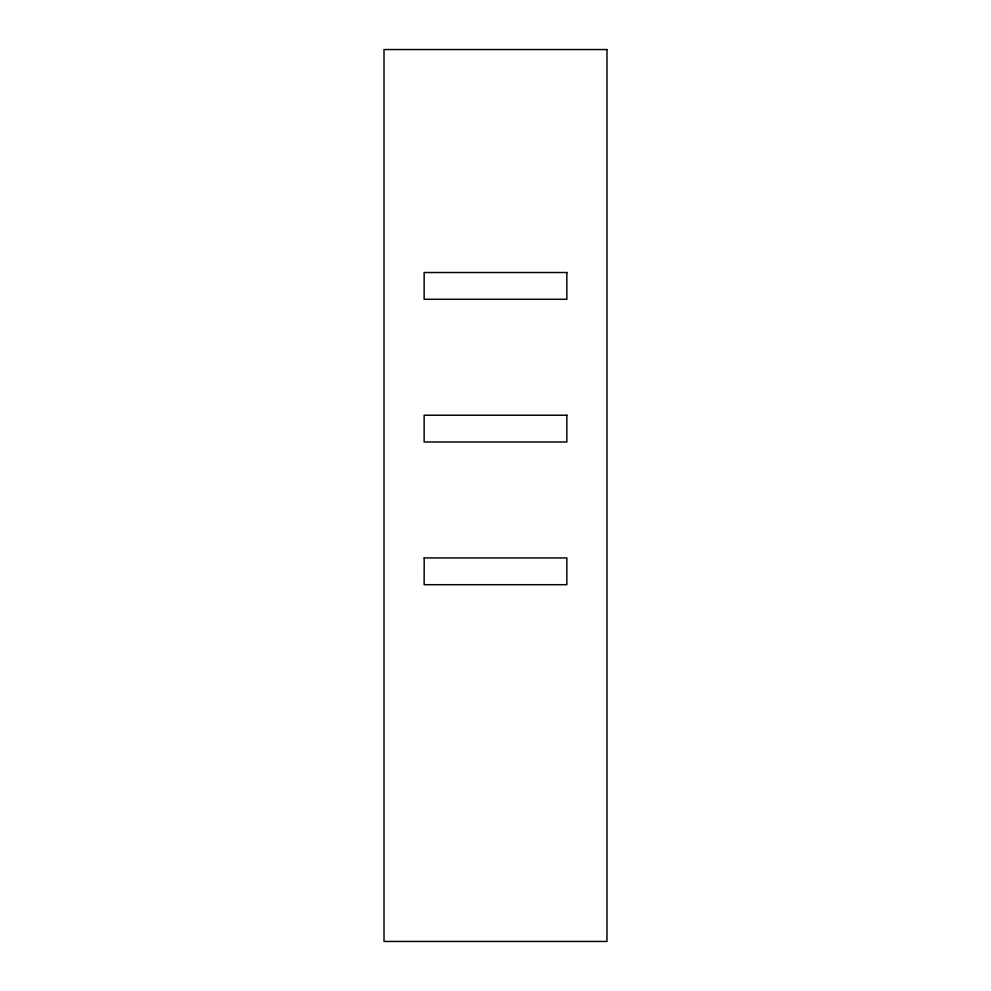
<?xml version="1.0" encoding="UTF-8"?>
<svg xmlns="http://www.w3.org/2000/svg" width="991" height="991" viewBox="0 0 991 991"><rect width="100%" height="100%" fill="white"/><g stroke="black" fill="none" stroke-linecap="round" stroke-linejoin="round"><path stroke-width="1.49" d="M606.987 49.55L384.012 49.55L384.012 941.45L606.987 941.45L606.987 49.55M566.852 272.525L424.148 272.525L424.148 299.282L566.852 299.282L566.852 272.525M566.852 415.229L424.148 415.229L424.148 441.986L566.852 441.986L566.852 415.229M424.198 557.933L424.148 584.69L566.852 584.69L566.852 557.933L424.148 557.933"/></g></svg>
